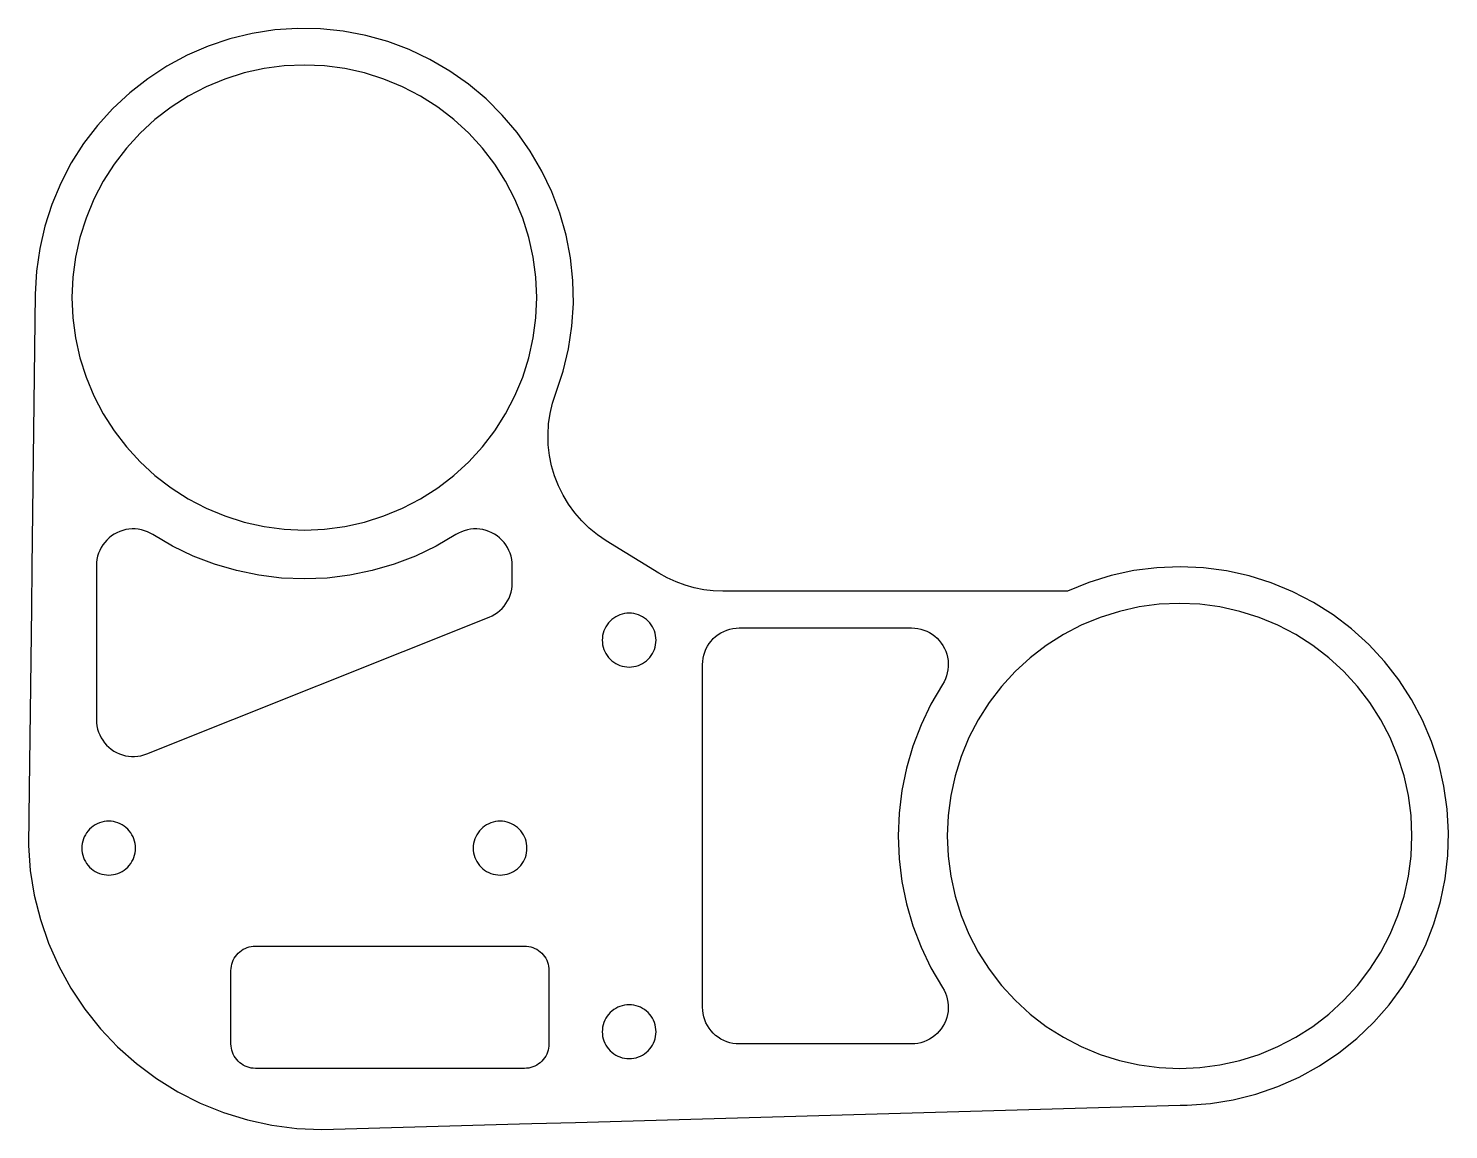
# Model space of a CAD drawing. Header units: millimetres. Extents: x 14 to 72, y -12 to 33.
import ezdxf

# ---------------------------------------------------------------- set-up
doc = ezdxf.new("R2010")
doc.units = ezdxf.units.MM
doc.layers.get('0').update_dxf_attribs({"linetype": 'CONTINUOUS'})

msp = doc.modelspace()

# ---------------------------------------------------------------- linework, layer by layer
for points in [[(56.447, 10), (42.364, 10), (41.97, 10.015), (41.579, 10.062), (41.193, 10.139), (40.814, 10.246), (40.445, 10.383), (40.088, 10.548), (39.745, 10.741), (37.593, 12.064), (37.235, 12.306), (36.9, 12.578), (36.589, 12.877), (36.305, 13.203), (36.05, 13.552), (35.827, 13.921), (35.636, 14.308), (35.479, 14.711), (35.357, 15.125), (35.272, 15.548), (35.224, 15.977), (35.213, 16.409), (35.239, 16.84), (35.302, 17.267), (35.401, 17.687), (35.537, 18.097), (35.832, 18.986), (36.05, 19.897), (36.19, 20.823), (36.25, 21.758), (36.231, 22.694), (36.132, 23.625), (35.954, 24.545), (35.699, 25.446), (35.368, 26.322), (34.964, 27.167), (34.489, 27.974), (33.948, 28.738), (33.343, 29.453), (32.68, 30.114), (31.962, 30.717), (31.197, 31.256), (30.388, 31.728), (29.542, 32.129), (28.665, 32.458), (27.763, 32.71), (26.843, 32.885), (25.911, 32.98), (24.975, 32.996), (24.04, 32.933), (23.115, 32.79), (22.204, 32.569), (21.316, 32.272), (20.457, 31.9), (19.632, 31.456), (18.848, 30.943), (18.111, 30.366), (17.425, 29.728), (16.796, 29.035), (16.228, 28.29), (15.726, 27.499), (15.293, 26.669), (14.932, 25.805), (14.645, 24.913), (14.436, 24), (14.305, 23.073), (14.254, 22.138), (14.114, 11), (14.093, 9.3), (14.04, 5.073), (14, 1.923), (13.971, -0.388), (14.048, -1.411), (14.212, -2.423), (14.462, -3.417), (14.795, -4.387), (15.211, -5.324), (15.704, -6.223), (16.273, -7.076), (16.912, -7.877), (17.618, -8.621), (18.384, -9.303), (19.206, -9.916), (20.077, -10.456), (20.991, -10.921), (21.942, -11.306), (22.922, -11.608), (23.924, -11.825), (24.94, -11.956), (25.965, -12), (34.053, -11.77), (34.553, -11.756), (36.341, -11.705), (40.58, -11.585), (61.053, -11.004), (61.342, -10.996), (62.29, -10.928), (63.228, -10.778), (64.15, -10.548), (65.049, -10.239), (65.918, -9.854), (66.75, -9.396), (67.539, -8.867), (68.28, -8.272), (68.967, -7.616), (69.595, -6.902), (70.159, -6.137), (70.654, -5.326), (71.078, -4.476), (71.427, -3.592), (71.698, -2.681), (71.89, -1.75), (72, -0.807), (72.029, 0.143), (71.975, 1.092), (71.84, 2.032), (71.625, 2.958), (71.33, 3.861), (70.958, 4.736), (70.512, 5.575), (69.996, 6.373), (69.412, 7.123), (68.766, 7.819), (68.063, 8.458), (67.307, 9.033), (66.503, 9.541), (65.66, 9.978), (64.781, 10.341), (63.875, 10.626), (62.947, 10.832), (62.005, 10.957), (61.056, 11), (60.106, 10.961), (59.164, 10.841), (58.235, 10.639), (57.327, 10.358)], [(34.717, 21.172), (34.753, 22), (34.717, 22.828), (34.608, 23.65), (34.429, 24.459), (34.18, 25.249), (33.863, 26.015), (33.48, 26.75), (33.035, 27.449), (32.53, 28.106), (31.97, 28.718), (31.359, 29.277), (30.702, 29.782), (30.003, 30.227), (29.268, 30.61), (28.502, 30.927), (27.711, 31.176), (26.902, 31.356), (26.081, 31.464), (25.253, 31.5), (24.425, 31.464), (23.603, 31.356), (22.794, 31.176), (22.004, 30.927), (21.238, 30.61), (20.503, 30.227), (19.804, 29.782), (19.146, 29.277), (18.535, 28.718), (17.975, 28.106), (17.471, 27.449), (17.025, 26.75), (16.643, 26.015), (16.326, 25.249), (16.076, 24.459), (15.897, 23.65), (15.789, 22.828), (15.753, 22), (15.789, 21.172), (15.897, 20.35), (16.076, 19.541), (16.326, 18.751), (16.643, 17.985), (17.025, 17.25), (17.471, 16.551), (17.975, 15.894), (18.535, 15.282), (19.146, 14.723), (19.804, 14.218), (20.503, 13.773), (21.238, 13.39), (22.004, 13.073), (22.794, 12.824), (23.603, 12.644), (24.425, 12.536), (25.253, 12.5), (26.081, 12.536), (26.902, 12.644), (27.711, 12.824), (28.502, 13.073), (29.268, 13.39), (30.003, 13.773), (30.702, 14.218), (31.359, 14.723), (31.97, 15.282), (32.53, 15.894), (33.035, 16.551), (33.48, 17.25), (33.863, 17.985), (34.18, 18.751), (34.429, 19.541), (34.608, 20.35)], [(19.867, 11.839), (19.06, 12.31), (18.949, 12.374), (18.833, 12.429), (18.713, 12.473), (18.589, 12.507), (18.463, 12.531), (18.335, 12.543), (18.207, 12.545), (18.079, 12.535), (17.952, 12.515), (17.828, 12.484), (17.706, 12.443), (17.589, 12.391), (17.477, 12.329), (17.37, 12.258), (17.269, 12.178), (17.176, 12.09), (17.091, 11.994), (17.014, 11.891), (16.946, 11.782), (16.888, 11.668), (16.84, 11.549), (16.802, 11.426), (16.775, 11.301), (16.758, 11.174), (16.753, 11.046), (16.753, 11), (16.753, 9.3), (16.753, 5.073), (16.753, 4.745), (16.758, 4.618), (16.774, 4.492), (16.801, 4.368), (16.838, 4.246), (16.886, 4.128), (16.943, 4.014), (17.009, 3.906), (17.085, 3.804), (17.169, 3.708), (17.261, 3.62), (17.36, 3.54), (17.465, 3.469), (17.576, 3.407), (17.692, 3.354), (17.812, 3.312), (17.935, 3.279), (18.06, 3.258), (18.187, 3.247), (18.314, 3.247), (18.441, 3.257), (18.566, 3.278), (18.689, 3.31), (18.809, 3.352), (32.809, 8.945), (32.926, 8.998), (33.037, 9.06), (33.143, 9.131), (33.242, 9.211), (33.334, 9.299), (33.419, 9.394), (33.495, 9.497), (33.562, 9.605), (33.619, 9.719), (33.667, 9.838), (33.704, 9.96), (33.731, 10.084), (33.747, 10.211), (33.753, 10.338), (33.753, 11), (33.753, 11.046), (33.747, 11.174), (33.731, 11.301), (33.704, 11.426), (33.666, 11.549), (33.617, 11.668), (33.559, 11.782), (33.492, 11.891), (33.415, 11.994), (33.329, 12.09), (33.236, 12.178), (33.136, 12.258), (33.029, 12.329), (32.916, 12.391), (32.799, 12.443), (32.678, 12.484), (32.553, 12.515), (32.426, 12.535), (32.298, 12.545), (32.17, 12.543), (32.042, 12.531), (31.916, 12.507), (31.792, 12.473), (31.672, 12.429), (31.556, 12.374), (31.445, 12.31), (30.638, 11.839), (29.796, 11.436), (28.924, 11.102), (28.027, 10.84), (27.113, 10.651), (26.186, 10.538), (25.253, 10.5), (24.32, 10.538), (23.393, 10.651), (22.478, 10.84), (21.582, 11.102), (20.709, 11.436)], [(70.494, -0.828), (70.53, 0), (70.494, 0.828), (70.385, 1.65), (70.206, 2.459), (69.957, 3.249), (69.64, 4.015), (69.257, 4.75), (68.812, 5.449), (68.307, 6.106), (67.747, 6.718), (67.136, 7.277), (66.479, 7.782), (65.78, 8.227), (65.045, 8.61), (64.279, 8.927), (63.489, 9.176), (62.679, 9.356), (61.858, 9.464), (61.03, 9.5), (60.202, 9.464), (59.38, 9.356), (58.571, 9.176), (57.781, 8.927), (57.015, 8.61), (56.28, 8.227), (55.581, 7.782), (54.923, 7.277), (54.312, 6.718), (53.752, 6.106), (53.248, 5.449), (52.803, 4.75), (52.42, 4.015), (52.103, 3.249), (51.853, 2.459), (51.674, 1.65), (51.566, 0.828), (51.53, 0), (51.566, -0.828), (51.674, -1.65), (51.853, -2.459), (52.103, -3.249), (52.42, -4.015), (52.803, -4.75), (53.248, -5.449), (53.752, -6.106), (54.312, -6.718), (54.923, -7.277), (55.581, -7.782), (56.28, -8.227), (57.015, -8.61), (57.781, -8.927), (58.571, -9.176), (59.38, -9.356), (60.202, -9.464), (61.03, -9.5), (61.858, -9.464), (62.679, -9.356), (63.489, -9.176), (64.279, -8.927), (65.045, -8.61), (65.78, -8.227), (66.479, -7.782), (67.136, -7.277), (67.747, -6.718), (68.307, -6.106), (68.812, -5.449), (69.257, -4.75), (69.64, -4.015), (69.957, -3.249), (70.206, -2.459), (70.385, -1.65)], [(39.626, 7.904), (39.63, 8), (39.626, 8.096), (39.613, 8.191), (39.592, 8.285), (39.563, 8.376), (39.527, 8.465), (39.482, 8.55), (39.431, 8.631), (39.372, 8.707), (39.308, 8.778), (39.237, 8.843), (39.161, 8.901), (39.08, 8.953), (38.995, 8.997), (38.906, 9.034), (38.814, 9.063), (38.721, 9.083), (38.626, 9.096), (38.53, 9.1), (38.434, 9.096), (38.339, 9.083), (38.245, 9.063), (38.154, 9.034), (38.065, 8.997), (37.98, 8.953), (37.899, 8.901), (37.823, 8.843), (37.752, 8.778), (37.687, 8.707), (37.629, 8.631), (37.577, 8.55), (37.533, 8.465), (37.496, 8.376), (37.467, 8.285), (37.447, 8.191), (37.434, 8.096), (37.43, 8), (37.434, 7.904), (37.447, 7.809), (37.467, 7.715), (37.496, 7.624), (37.533, 7.535), (37.577, 7.45), (37.629, 7.369), (37.687, 7.293), (37.752, 7.222), (37.823, 7.157), (37.899, 7.099), (37.98, 7.047), (38.065, 7.003), (38.154, 6.966), (38.245, 6.937), (38.339, 6.917), (38.434, 6.904), (38.53, 6.9), (38.626, 6.904), (38.721, 6.917), (38.814, 6.937), (38.906, 6.966), (38.995, 7.003), (39.08, 7.047), (39.161, 7.099), (39.237, 7.157), (39.308, 7.222), (39.372, 7.293), (39.431, 7.369), (39.482, 7.45), (39.527, 7.535), (39.563, 7.624), (39.592, 7.715), (39.613, 7.809)], [(41.53, 7), (41.536, 7.131), (41.553, 7.26), (41.581, 7.388), (41.62, 7.513), (41.67, 7.634), (41.731, 7.75), (41.801, 7.86), (41.881, 7.964), (41.969, 8.061), (42.066, 8.149), (42.169, 8.229), (42.28, 8.299), (42.396, 8.359), (42.517, 8.41), (42.642, 8.449), (42.769, 8.477), (42.899, 8.494), (43.03, 8.5), (50.075, 8.5), (50.204, 8.495), (50.331, 8.478), (50.456, 8.451), (50.579, 8.413), (50.698, 8.365), (50.812, 8.307), (50.921, 8.239), (51.024, 8.162), (51.12, 8.077), (51.208, 7.983), (51.288, 7.883), (51.359, 7.776), (51.421, 7.664), (51.472, 7.546), (51.514, 7.425), (51.545, 7.3), (51.565, 7.174), (51.575, 7.046), (51.573, 6.917), (51.561, 6.79), (51.537, 6.663), (51.503, 6.54), (51.458, 6.419), (51.404, 6.303), (51.339, 6.192), (50.869, 5.386), (50.465, 4.543), (50.132, 3.671), (49.87, 2.775), (49.681, 1.86), (49.568, 0.933), (49.53, 0), (49.568, -0.933), (49.681, -1.86), (49.87, -2.775), (50.132, -3.671), (50.465, -4.543), (50.869, -5.386), (51.339, -6.192), (51.404, -6.303), (51.458, -6.419), (51.503, -6.54), (51.537, -6.663), (51.561, -6.79), (51.573, -6.917), (51.575, -7.046), (51.565, -7.174), (51.545, -7.3), (51.514, -7.425), (51.472, -7.546), (51.421, -7.664), (51.359, -7.776), (51.288, -7.883), (51.208, -7.983), (51.12, -8.077), (51.024, -8.162), (50.921, -8.239), (50.812, -8.307), (50.698, -8.365), (50.579, -8.413), (50.456, -8.451), (50.331, -8.478), (50.204, -8.495), (50.075, -8.5), (43.03, -8.5), (42.899, -8.494), (42.769, -8.477), (42.642, -8.449), (42.517, -8.41), (42.396, -8.359), (42.28, -8.299), (42.169, -8.229), (42.066, -8.149), (41.969, -8.061), (41.881, -7.964), (41.801, -7.86), (41.731, -7.75), (41.67, -7.634), (41.62, -7.513), (41.581, -7.388), (41.553, -7.26), (41.536, -7.131), (41.53, -7), (41.53, -3.05), (41.53, 1.923), (41.53, 5.073)], [(18.349, -0.596), (18.353, -0.5), (18.349, -0.404), (18.336, -0.309), (18.315, -0.215), (18.286, -0.124), (18.25, -0.035), (18.205, 0.05), (18.154, 0.131), (18.095, 0.207), (18.031, 0.278), (17.96, 0.343), (17.884, 0.401), (17.803, 0.453), (17.718, 0.497), (17.629, 0.534), (17.537, 0.563), (17.444, 0.583), (17.349, 0.596), (17.253, 0.6), (17.157, 0.596), (17.062, 0.583), (16.968, 0.563), (16.876, 0.534), (16.788, 0.497), (16.703, 0.453), (16.622, 0.401), (16.546, 0.343), (16.475, 0.278), (16.41, 0.207), (16.352, 0.131), (16.3, 0.05), (16.256, -0.035), (16.219, -0.124), (16.19, -0.215), (16.169, -0.309), (16.157, -0.404), (16.153, -0.5), (16.157, -0.596), (16.169, -0.691), (16.19, -0.785), (16.219, -0.876), (16.256, -0.965), (16.3, -1.05), (16.352, -1.131), (16.41, -1.207), (16.475, -1.278), (16.546, -1.343), (16.622, -1.401), (16.703, -1.453), (16.788, -1.497), (16.876, -1.534), (16.968, -1.563), (17.062, -1.583), (17.157, -1.596), (17.253, -1.6), (17.349, -1.596), (17.444, -1.583), (17.537, -1.563), (17.629, -1.534), (17.718, -1.497), (17.803, -1.453), (17.884, -1.401), (17.96, -1.343), (18.031, -1.278), (18.095, -1.207), (18.154, -1.131), (18.205, -1.05), (18.25, -0.965), (18.286, -0.876), (18.315, -0.785), (18.336, -0.691)], [(34.349, -0.596), (34.353, -0.5), (34.349, -0.404), (34.336, -0.309), (34.315, -0.215), (34.286, -0.124), (34.25, -0.035), (34.205, 0.05), (34.154, 0.131), (34.095, 0.207), (34.031, 0.278), (33.96, 0.343), (33.884, 0.401), (33.803, 0.453), (33.718, 0.497), (33.629, 0.534), (33.537, 0.563), (33.444, 0.583), (33.349, 0.596), (33.253, 0.6), (33.157, 0.596), (33.062, 0.583), (32.968, 0.563), (32.876, 0.534), (32.788, 0.497), (32.703, 0.453), (32.622, 0.401), (32.546, 0.343), (32.475, 0.278), (32.41, 0.207), (32.352, 0.131), (32.3, 0.05), (32.256, -0.035), (32.219, -0.124), (32.19, -0.215), (32.169, -0.309), (32.157, -0.404), (32.153, -0.5), (32.157, -0.596), (32.169, -0.691), (32.19, -0.785), (32.219, -0.876), (32.256, -0.965), (32.3, -1.05), (32.352, -1.131), (32.41, -1.207), (32.475, -1.278), (32.546, -1.343), (32.622, -1.401), (32.703, -1.453), (32.788, -1.497), (32.876, -1.534), (32.968, -1.563), (33.062, -1.583), (33.157, -1.596), (33.253, -1.6), (33.349, -1.596), (33.444, -1.583), (33.537, -1.563), (33.629, -1.534), (33.718, -1.497), (33.803, -1.453), (33.884, -1.401), (33.96, -1.343), (34.031, -1.278), (34.095, -1.207), (34.154, -1.131), (34.205, -1.05), (34.25, -0.965), (34.286, -0.876), (34.315, -0.785), (34.336, -0.691)], [(22.253, -8.5), (22.253, -5.5), (22.257, -5.413), (22.268, -5.326), (22.287, -5.241), (22.313, -5.158), (22.346, -5.077), (22.387, -5), (22.434, -4.926), (22.487, -4.857), (22.546, -4.793), (22.61, -4.734), (22.679, -4.681), (22.753, -4.634), (22.83, -4.594), (22.911, -4.56), (22.994, -4.534), (23.079, -4.515), (23.166, -4.504), (23.253, -4.5), (34.053, -4.5), (34.253, -4.5), (34.34, -4.504), (34.426, -4.515), (34.512, -4.534), (34.595, -4.56), (34.675, -4.594), (34.753, -4.634), (34.826, -4.681), (34.895, -4.734), (34.96, -4.793), (35.019, -4.857), (35.072, -4.926), (35.119, -5), (35.159, -5.077), (35.192, -5.158), (35.219, -5.241), (35.238, -5.326), (35.249, -5.413), (35.253, -5.5), (35.253, -8.5), (35.249, -8.587), (35.238, -8.674), (35.219, -8.759), (35.192, -8.842), (35.159, -8.923), (35.119, -9), (35.072, -9.074), (35.019, -9.143), (34.96, -9.207), (34.895, -9.266), (34.826, -9.319), (34.753, -9.366), (34.675, -9.406), (34.595, -9.44), (34.512, -9.466), (34.426, -9.485), (34.34, -9.496), (34.253, -9.5), (34.053, -9.5), (23.253, -9.5), (23.166, -9.496), (23.079, -9.485), (22.994, -9.466), (22.911, -9.44), (22.83, -9.406), (22.753, -9.366), (22.679, -9.319), (22.61, -9.266), (22.546, -9.207), (22.487, -9.143), (22.434, -9.074), (22.387, -9), (22.346, -8.923), (22.313, -8.842), (22.287, -8.759), (22.268, -8.674), (22.257, -8.587)], [(39.626, -8.096), (39.63, -8), (39.626, -7.904), (39.613, -7.809), (39.592, -7.715), (39.563, -7.624), (39.527, -7.535), (39.482, -7.45), (39.431, -7.369), (39.372, -7.293), (39.308, -7.222), (39.237, -7.157), (39.161, -7.099), (39.08, -7.047), (38.995, -7.003), (38.906, -6.966), (38.814, -6.937), (38.721, -6.917), (38.626, -6.904), (38.53, -6.9), (38.434, -6.904), (38.339, -6.917), (38.245, -6.937), (38.154, -6.966), (38.065, -7.003), (37.98, -7.047), (37.899, -7.099), (37.823, -7.157), (37.752, -7.222), (37.687, -7.293), (37.629, -7.369), (37.577, -7.45), (37.533, -7.535), (37.496, -7.624), (37.467, -7.715), (37.447, -7.809), (37.434, -7.904), (37.43, -8), (37.434, -8.096), (37.447, -8.191), (37.467, -8.285), (37.496, -8.376), (37.533, -8.465), (37.577, -8.55), (37.629, -8.631), (37.687, -8.707), (37.752, -8.778), (37.823, -8.843), (37.899, -8.901), (37.98, -8.953), (38.065, -8.997), (38.154, -9.034), (38.245, -9.063), (38.339, -9.083), (38.434, -9.096), (38.53, -9.1), (38.626, -9.096), (38.721, -9.083), (38.814, -9.063), (38.906, -9.034), (38.995, -8.997), (39.08, -8.953), (39.161, -8.901), (39.237, -8.843), (39.308, -8.778), (39.372, -8.707), (39.431, -8.631), (39.482, -8.55), (39.527, -8.465), (39.563, -8.376), (39.592, -8.285), (39.613, -8.191)]]:
    msp.add_lwpolyline(points, close=True)

doc.saveas('drawing.dxf')
